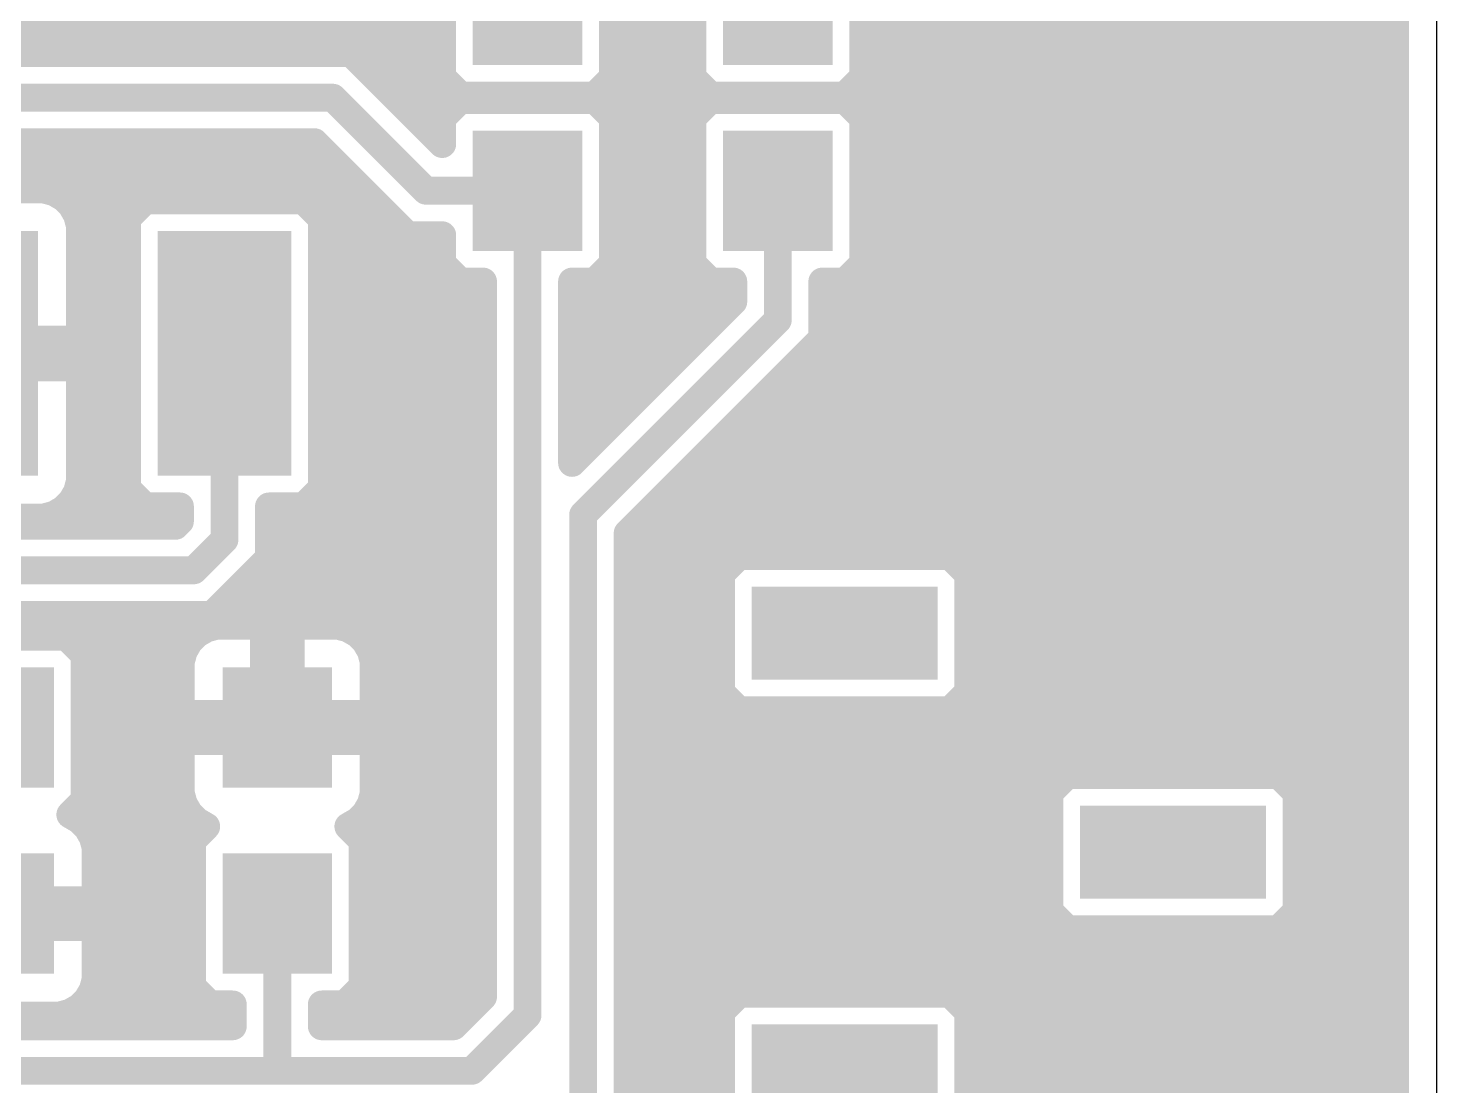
# Model space of a CAD drawing. Extents: x 0 to 38, y 0 to 44.4.
# Drawn here: x 25.16 to 38.02, y 29.33 to 38.99 of the extents above; entities that cross this region are included whole.
import ezdxf

# ---------------------------------------------------------------- set-up
doc = ezdxf.new("R2010")
doc.units = 0
doc.layers.add('1', color=22, linetype='CONTINUOUS')
doc.layers.add('20', color=7, linetype='CONTINUOUS')

# ---------------------------------------------------------------- blocks, each defined once
blk = doc.blocks.new('RECT')
blk.add_solid([(-0.5, -0.5), (0.5, -0.5), (-0.5, 0.5), (0.5, 0.5)])

msp = doc.modelspace()

# ---------------------------------------------------------------- linework, layer by layer
at = {"layer": '1', "const_width": 0.254}
for points in [[(37.643, 44.059), (37.643, 0.381)], [(28.9386, 39.8697), (28.9386, 38.5383)], [(30.4974, 38.5383), (30.4974, 39.8697)], [(31.2246, 39.8697), (31.2246, 38.5383)], [(32.7834, 38.5383), (32.7834, 39.8697)], [(14.7962, 39.116), (28.9386, 39.116)], [(30.4974, 39.116), (31.2246, 39.116)], [(32.7834, 39.116), (37.643, 39.116)], [(15.0502, 38.862), (28.9386, 38.862)], [(30.4974, 38.862), (31.2246, 38.862)], [(32.7834, 38.862), (37.643, 38.862)], [(28.1083, 38.7604), (22.4377, 38.7604)], [(28.9386, 37.9301), (28.1083, 38.7604)], [(28.2607, 38.608), (28.9386, 38.608)], [(30.4974, 38.608), (31.2246, 38.608)], [(32.7834, 38.608), (37.643, 38.608)], [(28.9386, 38.5383), (29.1023, 38.3746)], [(30.3337, 38.3746), (30.4974, 38.5383)], [(31.2246, 38.5383), (31.3883, 38.3746)], [(32.6197, 38.3746), (32.7834, 38.5383)], [(22.606, 38.354), (27.94, 38.354)], [(27.94, 38.354), (28.79, 37.504)], [(28.5147, 38.354), (37.643, 38.354)], [(29.1023, 38.3746), (30.3337, 38.3746)], [(31.3883, 38.3746), (32.6197, 38.3746)], [(29.1023, 38.3334), (28.9386, 38.1697)], [(30.3337, 38.3334), (29.1023, 38.3334)], [(30.4974, 38.1697), (30.3337, 38.3334)], [(31.3883, 38.3334), (31.2246, 38.1697)], [(32.6197, 38.3334), (31.3883, 38.3334)], [(32.7834, 38.1697), (32.6197, 38.3334)], [(28.7687, 38.1), (28.9386, 38.1)], [(28.9386, 38.1697), (28.9386, 37.9301)], [(30.4974, 36.8383), (30.4974, 38.1697)], [(30.4974, 38.1), (31.2246, 38.1)], [(31.2246, 38.1697), (31.2246, 36.8383)], [(32.7834, 36.8383), (32.7834, 38.1697)], [(32.7834, 38.1), (37.643, 38.1)], [(22.733, 37.846), (27.8733, 37.846)], [(22.7743, 37.9476), (27.7717, 37.9476)], [(27.7717, 37.9476), (28.3836, 37.3357)], [(30.4974, 37.846), (31.2246, 37.846)], [(32.7834, 37.846), (37.643, 37.846)], [(22.733, 37.592), (28.1273, 37.592)], [(30.4974, 37.592), (31.2246, 37.592)], [(32.7834, 37.592), (37.643, 37.592)], [(25.2978, 37.5158), (24.765, 37.5158)], [(25.3947, 37.4898), (25.2978, 37.5158)], [(25.4815, 37.4397), (25.3947, 37.4898)], [(29.718, 37.504), (28.79, 37.504)], [(29.718, 37.504), (29.718, 29.972)], [(32.004, 37.504), (32.004, 36.322)], [(25.5525, 37.3687), (25.4815, 37.4397)], [(25.6026, 37.2819), (25.5525, 37.3687)], [(25.5702, 37.338), (26.1479, 37.338)], [(26.2241, 37.4142), (26.0604, 37.2505)], [(27.6747, 37.4142), (26.2241, 37.4142)], [(27.8384, 37.2505), (27.6747, 37.4142)], [(27.7509, 37.338), (28.3813, 37.338)], [(28.3836, 37.3357), (28.6217, 37.0976)], [(30.4974, 37.338), (31.2246, 37.338)], [(32.7834, 37.338), (37.643, 37.338)], [(25.6286, 37.185), (25.6026, 37.2819)], [(26.0604, 37.2505), (26.0604, 34.7839)], [(27.8384, 34.7839), (27.8384, 37.2505)], [(25.6286, 36.1442), (25.6286, 37.185)], [(25.6286, 37.084), (26.0604, 37.084)], [(27.8384, 37.084), (28.9386, 37.084)], [(28.6217, 37.0976), (28.9386, 37.0976)], [(28.9386, 37.0976), (28.9386, 36.8383)], [(30.4974, 37.084), (31.2246, 37.084)], [(32.7834, 37.084), (37.643, 37.084)], [(25.6286, 36.83), (26.0604, 36.83)], [(27.8384, 36.83), (28.9469, 36.83)], [(28.9386, 36.8383), (29.1023, 36.6746)], [(30.3337, 36.6746), (30.4974, 36.8383)], [(30.4891, 36.83), (31.2329, 36.83)], [(31.2246, 36.8383), (31.3883, 36.6746)], [(32.6197, 36.6746), (32.7834, 36.8383)], [(32.7751, 36.83), (37.643, 36.83)], [(29.1023, 36.6746), (29.3116, 36.6746)], [(29.3116, 36.6746), (29.3116, 30.1403)], [(30.1244, 35.0171), (30.1244, 36.6746)], [(30.1244, 36.6746), (30.3337, 36.6746)], [(31.3883, 36.6746), (31.5976, 36.6746)], [(31.5976, 36.6746), (31.5976, 36.4903)], [(32.4104, 36.1537), (32.4104, 36.6746)], [(32.4104, 36.6746), (32.6197, 36.6746)], [(25.6286, 36.576), (26.0604, 36.576)], [(27.8384, 36.576), (29.3116, 36.576)], [(30.1244, 36.576), (31.5976, 36.576)], [(32.4104, 36.576), (37.643, 36.576)], [(31.5976, 36.4903), (30.1244, 35.0171)], [(25.6286, 36.322), (26.0604, 36.322)], [(27.8384, 36.322), (29.3116, 36.322)], [(30.1244, 36.322), (31.4293, 36.322)], [(32.004, 36.322), (30.226, 34.544)], [(32.4104, 36.322), (37.643, 36.322)], [(24.765, 36.1442), (25.6286, 36.1442)], [(24.765, 36.068), (26.0604, 36.068)], [(27.8384, 36.068), (29.3116, 36.068)], [(30.1244, 36.068), (31.1753, 36.068)], [(30.6324, 34.3757), (32.4104, 36.1537)], [(32.3247, 36.068), (37.643, 36.068)], [(26.9494, 36.0172), (26.9494, 34.3154)], [(25.6286, 35.8902), (24.765, 35.8902)], [(25.6286, 34.8494), (25.6286, 35.8902)], [(25.6286, 35.814), (26.0604, 35.814)], [(27.8384, 35.814), (29.3116, 35.814)], [(30.1244, 35.814), (30.9213, 35.814)], [(32.0707, 35.814), (37.643, 35.814)], [(25.6286, 35.56), (26.0604, 35.56)], [(27.8384, 35.56), (29.3116, 35.56)], [(30.1244, 35.56), (30.6673, 35.56)], [(31.8167, 35.56), (37.643, 35.56)], [(25.6286, 35.306), (26.0604, 35.306)], [(27.8384, 35.306), (29.3116, 35.306)], [(30.1244, 35.306), (30.4133, 35.306)], [(31.5627, 35.306), (37.643, 35.306)], [(25.6286, 35.052), (26.0604, 35.052)], [(27.8384, 35.052), (29.3116, 35.052)], [(30.1244, 35.052), (30.1593, 35.052)], [(31.3087, 35.052), (37.643, 35.052)], [(25.5525, 34.6657), (25.6026, 34.7525)], [(25.6026, 34.7525), (25.6286, 34.8494)], [(25.6148, 34.798), (26.0604, 34.798)], [(26.0604, 34.7839), (26.2241, 34.6202)], [(27.6747, 34.6202), (27.8384, 34.7839)], [(27.8384, 34.798), (29.3116, 34.798)], [(31.0547, 34.798), (37.643, 34.798)], [(25.4815, 34.5947), (25.5525, 34.6657)], [(26.2241, 34.6202), (26.543, 34.6202)], [(26.543, 34.6202), (26.543, 34.4837)], [(27.3558, 34.1471), (27.3558, 34.6202)], [(27.3558, 34.6202), (27.6747, 34.6202)], [(24.765, 34.5186), (25.2978, 34.5186)], [(25.2978, 34.5186), (25.3947, 34.5446)], [(25.3925, 34.544), (26.543, 34.544)], [(25.3947, 34.5446), (25.4815, 34.5947)], [(27.3558, 34.544), (29.3116, 34.544)], [(30.226, 34.544), (30.226, 29.21)], [(30.8007, 34.544), (37.643, 34.544)], [(26.5017, 34.4424), (13.6144, 34.4424)], [(26.543, 34.4837), (26.5017, 34.4424)], [(30.6324, 29.0417), (30.6324, 34.3757)], [(26.9494, 34.3154), (26.67, 34.036)], [(27.3558, 34.29), (29.3116, 34.29)], [(30.6324, 34.29), (37.643, 34.29)], [(27.0764, 33.8677), (27.3558, 34.1471)], [(31.6483, 34.1664), (31.4846, 34.0027)], [(33.5797, 34.1664), (31.6483, 34.1664)], [(33.7434, 34.0027), (33.5797, 34.1664)], [(26.67, 34.036), (13.208, 34.036)], [(27.2447, 34.036), (29.3116, 34.036)], [(30.6324, 34.036), (31.5179, 34.036)], [(31.4846, 34.0027), (31.4846, 32.9213)], [(33.7101, 34.036), (37.643, 34.036)], [(33.7434, 32.9213), (33.7434, 34.0027)], [(26.8383, 33.6296), (27.0764, 33.8677)], [(26.9907, 33.782), (29.3116, 33.782)], [(30.6324, 33.782), (31.4846, 33.782)], [(33.7434, 33.782), (37.643, 33.782)], [(13.3763, 33.6296), (26.8383, 33.6296)], [(16.8173, 33.528), (26.8707, 33.528)], [(26.7849, 33.505), (26.6981, 33.4549)], [(26.8818, 33.531), (26.7849, 33.505)], [(27.309, 33.531), (26.8818, 33.531)], [(27.309, 32.723), (27.309, 33.531)], [(27.309, 33.528), (27.555, 33.528)], [(27.9822, 33.531), (27.555, 33.531)], [(27.555, 33.531), (27.555, 32.723)], [(28.0791, 33.505), (27.9822, 33.531)], [(27.9933, 33.528), (29.3116, 33.528)], [(28.1659, 33.4549), (28.0791, 33.505)], [(30.6324, 33.528), (31.4846, 33.528)], [(33.7434, 33.528), (37.643, 33.528)], [(25.5077, 33.4294), (24.2763, 33.4294)], [(25.6714, 33.2657), (25.5077, 33.4294)], [(26.6271, 33.3839), (26.577, 33.2971)], [(26.6981, 33.4549), (26.6271, 33.3839)], [(28.2369, 33.3839), (28.1659, 33.4549)], [(28.287, 33.2971), (28.2369, 33.3839)], [(25.6631, 33.274), (26.5708, 33.274)], [(25.6714, 31.9343), (25.6714, 33.2657)], [(26.577, 33.2971), (26.551, 33.2002)], [(26.551, 33.2002), (26.551, 32.723)], [(27.309, 33.274), (27.555, 33.274)], [(28.313, 33.2002), (28.287, 33.2971)], [(28.2932, 33.274), (29.3116, 33.274)], [(28.313, 32.723), (28.313, 33.2002)], [(30.6324, 33.274), (31.4846, 33.274)], [(33.7434, 33.274), (37.643, 33.274)], [(25.6714, 33.02), (26.551, 33.02)], [(27.309, 33.02), (27.555, 33.02)], [(28.313, 33.02), (29.3116, 33.02)], [(30.6324, 33.02), (31.4846, 33.02)], [(33.7434, 33.02), (37.643, 33.02)], [(31.4846, 32.9213), (31.6483, 32.7576)], [(33.5797, 32.7576), (33.7434, 32.9213)], [(25.6714, 32.766), (26.551, 32.766)], [(26.551, 32.723), (27.309, 32.723)], [(27.309, 32.766), (27.555, 32.766)], [(27.555, 32.723), (27.309, 32.723)], [(27.309, 32.723), (27.309, 32.477)], [(27.555, 32.477), (27.555, 32.723)], [(27.555, 32.723), (28.313, 32.723)], [(28.313, 32.766), (29.3116, 32.766)], [(30.6324, 32.766), (31.6399, 32.766)], [(31.6483, 32.7576), (33.5797, 32.7576)], [(33.5881, 32.766), (37.643, 32.766)], [(25.6714, 32.512), (27.309, 32.512)], [(27.309, 32.477), (26.551, 32.477)], [(26.551, 32.477), (26.551, 31.9998)], [(27.555, 32.512), (29.3116, 32.512)], [(28.313, 32.477), (27.555, 32.477)], [(28.313, 31.9998), (28.313, 32.477)], [(30.6324, 32.512), (37.643, 32.512)], [(25.6714, 32.258), (26.551, 32.258)], [(28.313, 32.258), (29.3116, 32.258)], [(30.6324, 32.258), (37.643, 32.258)], [(34.6483, 32.1664), (34.4846, 32.0027)], [(36.5797, 32.1664), (34.6483, 32.1664)], [(36.7434, 32.0027), (36.5797, 32.1664)], [(25.541, 31.8039), (25.6714, 31.9343)], [(25.6714, 32.004), (26.551, 32.004)], [(26.551, 31.9998), (26.577, 31.9029)], [(28.287, 31.9029), (28.313, 31.9998)], [(28.313, 32.004), (29.3116, 32.004)], [(30.6324, 32.004), (34.4859, 32.004)], [(34.4846, 32.0027), (34.4846, 30.9213)], [(36.7421, 32.004), (37.643, 32.004)], [(36.7434, 30.9213), (36.7434, 32.0027)], [(25.6259, 31.7549), (25.541, 31.8039)], [(26.577, 31.9029), (26.6271, 31.8161)], [(26.6271, 31.8161), (26.6981, 31.7451)], [(28.1659, 31.7451), (28.2369, 31.8161)], [(28.2369, 31.8161), (28.287, 31.9029)], [(25.6969, 31.6839), (25.6259, 31.7549)], [(25.6308, 31.75), (26.6932, 31.75)], [(25.747, 31.5971), (25.6969, 31.6839)], [(26.783, 31.6961), (26.6526, 31.5657)], [(26.6981, 31.7451), (26.783, 31.6961)], [(28.081, 31.6961), (28.1659, 31.7451)], [(28.2114, 31.5657), (28.081, 31.6961)], [(28.1708, 31.75), (29.3116, 31.75)], [(30.6324, 31.75), (34.4846, 31.75)], [(36.7434, 31.75), (37.643, 31.75)], [(25.773, 31.5002), (25.747, 31.5971)], [(26.6526, 31.5657), (26.6526, 30.2343)], [(28.2114, 30.2343), (28.2114, 31.5657)], [(25.773, 31.023), (25.773, 31.5002)], [(25.773, 31.496), (26.6526, 31.496)], [(28.2114, 31.496), (29.3116, 31.496)], [(30.6324, 31.496), (34.4846, 31.496)], [(36.7434, 31.496), (37.643, 31.496)], [(25.773, 31.242), (26.6526, 31.242)], [(28.2114, 31.242), (29.3116, 31.242)], [(30.6324, 31.242), (34.4846, 31.242)], [(36.7434, 31.242), (37.643, 31.242)], [(25.015, 31.023), (25.773, 31.023)], [(25.015, 30.988), (26.6526, 30.988)], [(27.432, 30.9), (27.432, 29.464)], [(28.2114, 30.988), (29.3116, 30.988)], [(30.6324, 30.988), (34.4846, 30.988)], [(34.4846, 30.9213), (34.6483, 30.7576)], [(36.5797, 30.7576), (36.7434, 30.9213)], [(36.7434, 30.988), (37.643, 30.988)], [(25.773, 30.777), (25.015, 30.777)], [(25.773, 30.2998), (25.773, 30.777)], [(34.6483, 30.7576), (36.5797, 30.7576)], [(25.773, 30.734), (26.6526, 30.734)], [(28.2114, 30.734), (29.3116, 30.734)], [(30.6324, 30.734), (37.643, 30.734)], [(25.773, 30.48), (26.6526, 30.48)], [(28.2114, 30.48), (29.3116, 30.48)], [(30.6324, 30.48), (37.643, 30.48)], [(25.747, 30.2029), (25.773, 30.2998)], [(25.6259, 30.0451), (25.6969, 30.1161)], [(25.6969, 30.1161), (25.747, 30.2029)], [(25.7532, 30.226), (26.6609, 30.226)], [(26.6526, 30.2343), (26.8163, 30.0706)], [(28.0477, 30.0706), (28.2114, 30.2343)], [(28.2031, 30.226), (29.3116, 30.226)], [(29.3116, 30.1403), (29.0417, 29.8704)], [(30.6324, 30.226), (37.643, 30.226)], [(31.6483, 30.1664), (31.4846, 30.0027)], [(33.5797, 30.1664), (31.6483, 30.1664)], [(33.7434, 30.0027), (33.5797, 30.1664)], [(25.4422, 29.969), (25.5391, 29.995)], [(25.5391, 29.995), (25.6259, 30.0451)], [(26.8163, 30.0706), (27.0256, 30.0706)], [(27.0256, 30.0706), (27.0256, 29.8704)], [(27.8384, 29.8704), (27.8384, 30.0706)], [(27.8384, 30.0706), (28.0477, 30.0706)], [(31.4846, 30.0027), (31.4846, 28.9213)], [(33.7434, 28.9213), (33.7434, 30.0027)], [(27.0256, 29.8704), (23.9617, 29.8704)], [(25.015, 29.969), (25.4422, 29.969)], [(25.4534, 29.972), (27.0256, 29.972)], [(27.8384, 29.972), (29.1433, 29.972)], [(29.0417, 29.8704), (27.8384, 29.8704)], [(29.718, 29.972), (29.21, 29.464)], [(30.6324, 29.972), (31.4846, 29.972)], [(33.7434, 29.972), (37.643, 29.972)], [(30.6324, 29.718), (31.4846, 29.718)], [(33.7434, 29.718), (37.643, 29.718)], [(24.13, 29.464), (27.432, 29.464)], [(29.21, 29.464), (27.432, 29.464)], [(30.6324, 29.464), (31.4846, 29.464)], [(33.7434, 29.464), (37.643, 29.464)], [(30.226, 29.21), (28.448, 27.432)], [(30.6324, 29.21), (31.4846, 29.21)], [(33.7434, 29.21), (37.643, 29.21)]]:
    msp.add_lwpolyline(points, dxfattribs=at)
at = {"layer": '1', "const_width": 0.127}
for points in [[(28.9386, 39.0525, 1), (28.9386, 39.1795)], [(30.4974, 39.1795, 1), (30.4974, 39.0525)], [(31.2246, 39.0525, 1), (31.2246, 39.1795)], [(32.7834, 39.1795, 1), (32.7834, 39.0525)], [(37.643, 39.0525, 1), (37.643, 39.1795)], [(28.9386, 38.7985, 1), (28.9386, 38.9255)], [(30.4974, 38.9255, 1), (30.4974, 38.7985)], [(31.2246, 38.7985, 1), (31.2246, 38.9255)], [(32.7834, 38.9255, 1), (32.7834, 38.7985)], [(37.643, 38.7985, 1), (37.643, 38.9255)], [(28.1532, 38.8053, 1), (28.0634, 38.7155)], [(28.1083, 38.6969, 1), (28.1083, 38.8239)], [(28.2607, 38.6715, 1), (28.2607, 38.5445)], [(28.9386, 38.5445, 1), (28.9386, 38.6715)], [(30.4974, 38.6715, 1), (30.4974, 38.5445)], [(31.2246, 38.5445, 1), (31.2246, 38.6715)], [(32.7834, 38.6715, 1), (32.7834, 38.5445)], [(37.643, 38.5445, 1), (37.643, 38.6715)], [(28.9835, 38.5832, 1), (28.8937, 38.4934)], [(30.5423, 38.4934, 1), (30.4525, 38.5832)], [(31.2695, 38.5832, 1), (31.1797, 38.4934)], [(32.8283, 38.4934, 1), (32.7385, 38.5832)], [(27.9849, 38.3989, 1), (27.8951, 38.3091)], [(27.94, 38.2905, 1), (27.94, 38.4175)], [(28.5147, 38.4175, 1), (28.5147, 38.2905)], [(28.8751, 38.5383, 1), (29.0021, 38.5383)], [(29.1023, 38.4381, 1), (29.1023, 38.3111)], [(29.0574, 38.3297, 1), (29.1472, 38.4195)], [(30.2888, 38.4195, 1), (30.3786, 38.3297)], [(30.3337, 38.3111, 1), (30.3337, 38.4381)], [(30.4339, 38.5383, 1), (30.5609, 38.5383)], [(31.1611, 38.5383, 1), (31.2881, 38.5383)], [(31.3883, 38.4381, 1), (31.3883, 38.3111)], [(31.3434, 38.3297, 1), (31.4332, 38.4195)], [(32.5748, 38.4195, 1), (32.6646, 38.3297)], [(32.6197, 38.3111, 1), (32.6197, 38.4381)], [(32.7199, 38.5383, 1), (32.8469, 38.5383)], [(37.643, 38.2905, 1), (37.643, 38.4175)], [(29.1023, 38.3969, 1), (29.1023, 38.2699)], [(29.1472, 38.2885, 1), (29.0574, 38.3783)], [(30.3786, 38.3783, 1), (30.2888, 38.2885)], [(30.3337, 38.2699, 1), (30.3337, 38.3969)], [(31.3883, 38.3969, 1), (31.3883, 38.2699)], [(31.4332, 38.2885, 1), (31.3434, 38.3783)], [(32.6646, 38.3783, 1), (32.5748, 38.2885)], [(32.6197, 38.2699, 1), (32.6197, 38.3969)], [(28.7687, 38.1635, 1), (28.7687, 38.0365)], [(29.0021, 38.1697, 1), (28.8751, 38.1697)], [(28.8937, 38.2146, 1), (28.9835, 38.1248)], [(28.9386, 38.0365, 1), (28.9386, 38.1635)], [(30.5609, 38.1697, 1), (30.4339, 38.1697)], [(30.4974, 38.1635, 1), (30.4974, 38.0365)], [(30.4525, 38.1248, 1), (30.5423, 38.2146)], [(31.2881, 38.1697, 1), (31.1611, 38.1697)], [(31.1797, 38.2146, 1), (31.2695, 38.1248)], [(31.2246, 38.0365, 1), (31.2246, 38.1635)], [(32.8469, 38.1697, 1), (32.7199, 38.1697)], [(32.7834, 38.1635, 1), (32.7834, 38.0365)], [(32.7385, 38.1248, 1), (32.8283, 38.2146)], [(37.643, 38.0365, 1), (37.643, 38.1635)], [(27.8166, 37.9925, 1), (27.7268, 37.9027)], [(27.7717, 37.8841, 1), (27.7717, 38.0111)], [(27.8733, 37.7825, 1), (27.8733, 37.9095)], [(28.8751, 37.9301, 1), (29.0021, 37.9301)], [(28.8937, 37.8852, 1), (28.9835, 37.975)], [(30.4974, 37.9095, 1), (30.4974, 37.7825)], [(31.2246, 37.7825, 1), (31.2246, 37.9095)], [(32.7834, 37.9095, 1), (32.7834, 37.7825)], [(37.643, 37.7825, 1), (37.643, 37.9095)], [(28.1273, 37.5285, 1), (28.1273, 37.6555)], [(30.4974, 37.6555, 1), (30.4974, 37.5285)], [(31.2246, 37.5285, 1), (31.2246, 37.6555)], [(32.7834, 37.6555, 1), (32.7834, 37.5285)], [(37.643, 37.5285, 1), (37.643, 37.6555)], [(25.3142, 37.5771, 1), (25.2813, 37.4545)], [(25.2978, 37.4523, 1), (25.2978, 37.5793)], [(25.4264, 37.5448, 1), (25.3629, 37.4348)], [(25.3782, 37.4285, 1), (25.4111, 37.5512)], [(28.79, 37.5675, 1), (28.79, 37.4405)], [(28.7451, 37.4591, 1), (28.8349, 37.5489)], [(29.7815, 37.504, 1), (29.6545, 37.504)], [(29.718, 37.4405, 1), (29.718, 37.5675)], [(32.0675, 37.504, 1), (31.9405, 37.504)], [(25.5264, 37.4846, 1), (25.4366, 37.3948)], [(25.4498, 37.3847, 1), (25.5133, 37.4947)], [(25.6075, 37.4005, 1), (25.4975, 37.337)], [(25.5702, 37.4015, 1), (25.5702, 37.2745)], [(25.5076, 37.3238, 1), (25.5974, 37.4136)], [(26.1479, 37.2745, 1), (26.1479, 37.4015)], [(26.2241, 37.4777, 1), (26.2241, 37.3507)], [(26.269, 37.3693, 1), (26.1792, 37.4591)], [(27.7196, 37.4591, 1), (27.6298, 37.3693)], [(27.6747, 37.3507, 1), (27.6747, 37.4777)], [(27.7509, 37.4015, 1), (27.7509, 37.2745)], [(28.4285, 37.3806, 1), (28.3387, 37.2908)], [(28.3813, 37.2745, 1), (28.3813, 37.4015)], [(30.4974, 37.4015, 1), (30.4974, 37.2745)], [(31.2246, 37.2745, 1), (31.2246, 37.4015)], [(32.7834, 37.4015, 1), (32.7834, 37.2745)], [(37.643, 37.2745, 1), (37.643, 37.4015)], [(25.664, 37.2983, 1), (25.5413, 37.2654)], [(25.5476, 37.2501, 1), (25.6576, 37.3136)], [(26.1239, 37.2505, 1), (25.9969, 37.2505)], [(26.0155, 37.2954, 1), (26.1053, 37.2056)], [(27.9019, 37.2505, 1), (27.7749, 37.2505)], [(27.7935, 37.2056, 1), (27.8833, 37.2954)], [(28.3387, 37.2908, 1), (28.4285, 37.3806)], [(25.6921, 37.185, 1), (25.5651, 37.185)], [(25.6286, 37.1475, 1), (25.6286, 37.0205)], [(25.5673, 37.1685, 1), (25.6899, 37.2014)], [(26.0604, 37.0205, 1), (26.0604, 37.1475)], [(27.8384, 37.1475, 1), (27.8384, 37.0205)], [(28.6217, 37.1611, 1), (28.6217, 37.0341)], [(28.5768, 37.0527, 1), (28.6666, 37.1425)], [(29.0021, 37.0976, 1), (28.8751, 37.0976)], [(28.9386, 37.0341, 1), (28.9386, 37.1611)], [(28.9386, 37.0205, 1), (28.9386, 37.1475)], [(30.4974, 37.1475, 1), (30.4974, 37.0205)], [(31.2246, 37.0205, 1), (31.2246, 37.1475)], [(32.7834, 37.1475, 1), (32.7834, 37.0205)], [(37.643, 37.0205, 1), (37.643, 37.1475)], [(25.6286, 36.8935, 1), (25.6286, 36.7665)], [(26.0604, 36.7665, 1), (26.0604, 36.8935)], [(27.8384, 36.8935, 1), (27.8384, 36.7665)], [(28.9835, 36.8832, 1), (28.8937, 36.7934)], [(28.9469, 36.7665, 1), (28.9469, 36.8935)], [(30.4891, 36.8935, 1), (30.4891, 36.7665)], [(30.5423, 36.7934, 1), (30.4525, 36.8832)], [(31.2695, 36.8832, 1), (31.1797, 36.7934)], [(31.2329, 36.7665, 1), (31.2329, 36.8935)], [(32.7751, 36.8935, 1), (32.7751, 36.7665)], [(32.8283, 36.7934, 1), (32.7385, 36.8832)], [(37.643, 36.7665, 1), (37.643, 36.8935)], [(28.8751, 36.8383, 1), (29.0021, 36.8383)], [(29.1023, 36.7381, 1), (29.1023, 36.6111)], [(29.3751, 36.6746, 1), (29.2481, 36.6746)], [(29.3116, 36.6111, 1), (29.3116, 36.7381)], [(30.1879, 36.6746, 1), (30.0609, 36.6746)], [(30.1244, 36.7381, 1), (30.1244, 36.6111)], [(30.3337, 36.6111, 1), (30.3337, 36.7381)], [(30.4339, 36.8383, 1), (30.5609, 36.8383)], [(31.1611, 36.8383, 1), (31.2881, 36.8383)], [(31.3883, 36.7381, 1), (31.3883, 36.6111)], [(31.6611, 36.6746, 1), (31.5341, 36.6746)], [(31.5976, 36.6111, 1), (31.5976, 36.7381)], [(32.4739, 36.6746, 1), (32.3469, 36.6746)], [(32.4104, 36.7381, 1), (32.4104, 36.6111)], [(32.6197, 36.6111, 1), (32.6197, 36.7381)], [(32.7199, 36.8383, 1), (32.8469, 36.8383)], [(25.6286, 36.6395, 1), (25.6286, 36.5125)], [(26.0604, 36.5125, 1), (26.0604, 36.6395)], [(27.8384, 36.6395, 1), (27.8384, 36.5125)], [(29.0574, 36.6297, 1), (29.1472, 36.7195)], [(29.3116, 36.5125, 1), (29.3116, 36.6395)], [(30.1244, 36.6395, 1), (30.1244, 36.5125)], [(30.2888, 36.7195, 1), (30.3786, 36.6297)], [(31.3434, 36.6297, 1), (31.4332, 36.7195)], [(31.5976, 36.5125, 1), (31.5976, 36.6395)], [(32.4104, 36.6395, 1), (32.4104, 36.5125)], [(32.5748, 36.7195, 1), (32.6646, 36.6297)], [(37.643, 36.5125, 1), (37.643, 36.6395)], [(31.5341, 36.4903, 1), (31.6611, 36.4903)], [(31.6425, 36.4454, 1), (31.5527, 36.5352)], [(25.6286, 36.3855, 1), (25.6286, 36.2585)], [(26.0604, 36.2585, 1), (26.0604, 36.3855)], [(27.8384, 36.3855, 1), (27.8384, 36.2585)], [(29.3116, 36.2585, 1), (29.3116, 36.3855)], [(30.1244, 36.3855, 1), (30.1244, 36.2585)], [(31.4293, 36.2585, 1), (31.4293, 36.3855)], [(32.0489, 36.2771, 1), (31.9591, 36.3669)], [(32.4104, 36.3855, 1), (32.4104, 36.2585)], [(37.643, 36.2585, 1), (37.643, 36.3855)], [(31.9405, 36.322, 1), (32.0675, 36.322)], [(25.5651, 36.1442, 1), (25.6921, 36.1442)], [(25.6286, 36.0807, 1), (25.6286, 36.2077)], [(26.0604, 36.0045, 1), (26.0604, 36.1315)], [(27.8384, 36.1315, 1), (27.8384, 36.0045)], [(29.3116, 36.0045, 1), (29.3116, 36.1315)], [(30.1244, 36.1315, 1), (30.1244, 36.0045)], [(31.1753, 36.0045, 1), (31.1753, 36.1315)], [(32.3247, 36.1315, 1), (32.3247, 36.0045)], [(32.3469, 36.1537, 1), (32.4739, 36.1537)], [(32.4553, 36.1088, 1), (32.3655, 36.1986)], [(37.643, 36.0045, 1), (37.643, 36.1315)], [(27.0129, 36.0172, 1), (26.8859, 36.0172)], [(25.6921, 35.8902, 1), (25.5651, 35.8902)], [(25.6286, 35.8775, 1), (25.6286, 35.7505)], [(25.6286, 35.8267, 1), (25.6286, 35.9537)], [(26.0604, 35.7505, 1), (26.0604, 35.8775)], [(27.8384, 35.8775, 1), (27.8384, 35.7505)], [(29.3116, 35.7505, 1), (29.3116, 35.8775)], [(30.1244, 35.8775, 1), (30.1244, 35.7505)], [(30.9213, 35.7505, 1), (30.9213, 35.8775)], [(32.0707, 35.8775, 1), (32.0707, 35.7505)], [(37.643, 35.7505, 1), (37.643, 35.8775)], [(25.6286, 35.6235, 1), (25.6286, 35.4965)], [(26.0604, 35.4965, 1), (26.0604, 35.6235)], [(27.8384, 35.6235, 1), (27.8384, 35.4965)], [(29.3116, 35.4965, 1), (29.3116, 35.6235)], [(30.1244, 35.6235, 1), (30.1244, 35.4965)], [(30.6673, 35.4965, 1), (30.6673, 35.6235)], [(31.8167, 35.6235, 1), (31.8167, 35.4965)], [(37.643, 35.4965, 1), (37.643, 35.6235)], [(25.6286, 35.3695, 1), (25.6286, 35.2425)], [(26.0604, 35.2425, 1), (26.0604, 35.3695)], [(27.8384, 35.3695, 1), (27.8384, 35.2425)], [(29.3116, 35.2425, 1), (29.3116, 35.3695)], [(30.1244, 35.3695, 1), (30.1244, 35.2425)], [(30.4133, 35.2425, 1), (30.4133, 35.3695)], [(31.5627, 35.3695, 1), (31.5627, 35.2425)], [(37.643, 35.2425, 1), (37.643, 35.3695)], [(25.6286, 35.1155, 1), (25.6286, 34.9885)], [(26.0604, 34.9885, 1), (26.0604, 35.1155)], [(27.8384, 35.1155, 1), (27.8384, 34.9885)], [(29.3116, 34.9885, 1), (29.3116, 35.1155)], [(30.1244, 35.1155, 1), (30.1244, 34.9885)], [(30.1593, 34.9885, 1), (30.1593, 35.1155)], [(31.3087, 35.1155, 1), (31.3087, 34.9885)], [(37.643, 34.9885, 1), (37.643, 35.1155)], [(30.0795, 35.062, 1), (30.1693, 34.9722)], [(30.0609, 35.0171, 1), (30.1879, 35.0171)], [(25.6576, 34.7208, 1), (25.5476, 34.7843)], [(25.6148, 34.8615, 1), (25.6148, 34.7345)], [(25.5651, 34.8494, 1), (25.6921, 34.8494)], [(25.6899, 34.833, 1), (25.5673, 34.8659)], [(26.1053, 34.8288, 1), (26.0155, 34.739)], [(26.0604, 34.7345, 1), (26.0604, 34.8615)], [(27.8384, 34.8615, 1), (27.8384, 34.7345)], [(27.8833, 34.739, 1), (27.7935, 34.8288)], [(29.3116, 34.7345, 1), (29.3116, 34.8615)], [(31.0547, 34.8615, 1), (31.0547, 34.7345)], [(37.643, 34.7345, 1), (37.643, 34.8615)], [(25.4975, 34.6974, 1), (25.6075, 34.6339)], [(25.5974, 34.6208, 1), (25.5076, 34.7106)], [(25.5413, 34.769, 1), (25.664, 34.7361)], [(25.9969, 34.7839, 1), (26.1239, 34.7839)], [(26.2241, 34.6837, 1), (26.2241, 34.5567)], [(26.6065, 34.6202, 1), (26.4795, 34.6202)], [(26.543, 34.5567, 1), (26.543, 34.6837)], [(27.4193, 34.6202, 1), (27.2923, 34.6202)], [(27.3558, 34.6837, 1), (27.3558, 34.5567)], [(27.6747, 34.5567, 1), (27.6747, 34.6837)], [(27.7749, 34.7839, 1), (27.9019, 34.7839)], [(25.2813, 34.5799, 1), (25.3142, 34.4573)], [(25.2978, 34.4551, 1), (25.2978, 34.5821)], [(25.3925, 34.6075, 1), (25.3925, 34.4805)], [(25.3629, 34.5996, 1), (25.4264, 34.4896)], [(25.4111, 34.4832, 1), (25.3782, 34.6059)], [(25.4366, 34.6396, 1), (25.5264, 34.5498)], [(25.5133, 34.5397, 1), (25.4498, 34.6497)], [(26.1792, 34.5753, 1), (26.269, 34.6651)], [(26.543, 34.4805, 1), (26.543, 34.6075)], [(27.3558, 34.6075, 1), (27.3558, 34.4805)], [(27.6298, 34.6651, 1), (27.7196, 34.5753)], [(29.3116, 34.4805, 1), (29.3116, 34.6075)], [(30.2895, 34.544, 1), (30.1625, 34.544)], [(30.1811, 34.5889, 1), (30.2709, 34.4991)], [(30.8007, 34.6075, 1), (30.8007, 34.4805)], [(37.643, 34.4805, 1), (37.643, 34.6075)], [(26.4568, 34.4873, 1), (26.5466, 34.3975)], [(26.4795, 34.4837, 1), (26.6065, 34.4837)], [(26.5879, 34.4388, 1), (26.4981, 34.5286)], [(26.5017, 34.3789, 1), (26.5017, 34.5059)], [(30.6959, 34.3757, 1), (30.5689, 34.3757)], [(26.8859, 34.3154, 1), (27.0129, 34.3154)], [(26.9943, 34.2705, 1), (26.9045, 34.3603)], [(27.3558, 34.3535, 1), (27.3558, 34.2265)], [(29.3116, 34.2265, 1), (29.3116, 34.3535)], [(30.5875, 34.4206, 1), (30.6773, 34.3308)], [(30.6324, 34.3535, 1), (30.6324, 34.2265)], [(37.643, 34.2265, 1), (37.643, 34.3535)], [(27.4007, 34.1022, 1), (27.3109, 34.192)], [(31.6483, 34.2299, 1), (31.6483, 34.1029)], [(31.6932, 34.1215, 1), (31.6034, 34.2113)], [(33.6246, 34.2113, 1), (33.5348, 34.1215)], [(33.5797, 34.1029, 1), (33.5797, 34.2299)], [(26.6251, 34.0809, 1), (26.7149, 33.9911)], [(26.67, 33.9725, 1), (26.67, 34.0995)], [(27.2447, 34.0995, 1), (27.2447, 33.9725)], [(27.2923, 34.1471, 1), (27.4193, 34.1471)], [(29.3116, 33.9725, 1), (29.3116, 34.0995)], [(30.6324, 34.0995, 1), (30.6324, 33.9725)], [(31.5481, 34.0027, 1), (31.4211, 34.0027)], [(31.4397, 34.0476, 1), (31.5295, 33.9578)], [(31.5179, 33.9725, 1), (31.5179, 34.0995)], [(33.7101, 34.0995, 1), (33.7101, 33.9725)], [(33.8069, 34.0027, 1), (33.6799, 34.0027)], [(33.6985, 33.9578, 1), (33.7883, 34.0476)], [(37.643, 33.9725, 1), (37.643, 34.0995)], [(27.0315, 33.9126, 1), (27.1213, 33.8228)], [(27.1213, 33.8228, 1), (27.0315, 33.9126)], [(26.9907, 33.8455, 1), (26.9907, 33.7185)], [(29.3116, 33.7185, 1), (29.3116, 33.8455)], [(30.6324, 33.8455, 1), (30.6324, 33.7185)], [(31.4846, 33.7185, 1), (31.4846, 33.8455)], [(33.7434, 33.8455, 1), (33.7434, 33.7185)], [(37.643, 33.7185, 1), (37.643, 33.8455)], [(26.7934, 33.6745, 1), (26.8832, 33.5847)], [(26.8383, 33.5661, 1), (26.8383, 33.6931)], [(26.7685, 33.5664, 1), (26.8014, 33.4437)], [(26.8167, 33.45, 1), (26.7532, 33.56)], [(26.8818, 33.5945, 1), (26.8818, 33.4675)], [(26.8983, 33.4697, 1), (26.8654, 33.5923)], [(26.8707, 33.4645, 1), (26.8707, 33.5915)], [(27.3725, 33.531, 1), (27.2455, 33.531)], [(27.309, 33.5915, 1), (27.309, 33.4645)], [(27.309, 33.4675, 1), (27.309, 33.5945)], [(27.555, 33.5945, 1), (27.555, 33.4675)], [(27.6185, 33.531, 1), (27.4915, 33.531)], [(27.555, 33.4645, 1), (27.555, 33.5915)], [(27.9986, 33.5923, 1), (27.9657, 33.4697)], [(27.9933, 33.5915, 1), (27.9933, 33.4645)], [(27.9822, 33.4675, 1), (27.9822, 33.5945)], [(28.1108, 33.56, 1), (28.0473, 33.45)], [(28.0626, 33.4437, 1), (28.0955, 33.5664)], [(29.3116, 33.4645, 1), (29.3116, 33.5915)], [(30.6324, 33.5915, 1), (30.6324, 33.4645)], [(31.4846, 33.4645, 1), (31.4846, 33.5915)], [(33.7434, 33.5915, 1), (33.7434, 33.4645)], [(37.643, 33.4645, 1), (37.643, 33.5915)], [(25.5526, 33.4743, 1), (25.4628, 33.3845)], [(25.5077, 33.3659, 1), (25.5077, 33.4929)], [(26.5822, 33.4288, 1), (26.672, 33.339)], [(26.6821, 33.3522, 1), (26.5721, 33.4157)], [(26.6663, 33.5099, 1), (26.7298, 33.3999)], [(26.743, 33.41, 1), (26.6532, 33.4998)], [(28.2108, 33.4998, 1), (28.121, 33.41)], [(28.1342, 33.3999, 1), (28.1977, 33.5099)], [(28.2919, 33.4157, 1), (28.1819, 33.3522)], [(28.192, 33.339, 1), (28.2818, 33.4288)], [(25.6631, 33.3375, 1), (25.6631, 33.2105)], [(25.7349, 33.2657, 1), (25.6079, 33.2657)], [(25.6265, 33.2208, 1), (25.7163, 33.3106)], [(26.6145, 33.2002, 1), (26.4875, 33.2002)], [(26.522, 33.3288, 1), (26.632, 33.2653)], [(26.6383, 33.2806, 1), (26.5156, 33.3135)], [(26.5708, 33.2105, 1), (26.5708, 33.3375)], [(27.309, 33.3375, 1), (27.309, 33.2105)], [(27.555, 33.2105, 1), (27.555, 33.3375)], [(28.3484, 33.3135, 1), (28.2257, 33.2806)], [(28.2932, 33.3375, 1), (28.2932, 33.2105)], [(28.232, 33.2653, 1), (28.342, 33.3288)], [(28.3765, 33.2002, 1), (28.2495, 33.2002)], [(29.3116, 33.2105, 1), (29.3116, 33.3375)], [(30.6324, 33.3375, 1), (30.6324, 33.2105)], [(31.4846, 33.2105, 1), (31.4846, 33.3375)], [(33.7434, 33.3375, 1), (33.7434, 33.2105)], [(37.643, 33.2105, 1), (37.643, 33.3375)], [(26.4897, 33.2166, 1), (26.6123, 33.1837)], [(28.2517, 33.1837, 1), (28.3743, 33.2166)], [(25.6714, 33.0835, 1), (25.6714, 32.9565)], [(26.551, 32.9565, 1), (26.551, 33.0835)], [(27.309, 33.0835, 1), (27.309, 32.9565)], [(27.555, 32.9565, 1), (27.555, 33.0835)], [(28.313, 33.0835, 1), (28.313, 32.9565)], [(29.3116, 32.9565, 1), (29.3116, 33.0835)], [(30.6324, 33.0835, 1), (30.6324, 32.9565)], [(31.4846, 32.9565, 1), (31.4846, 33.0835)], [(33.7434, 33.0835, 1), (33.7434, 32.9565)], [(37.643, 32.9565, 1), (37.643, 33.0835)], [(31.5295, 32.9662, 1), (31.4397, 32.8764)], [(31.4211, 32.9213, 1), (31.5481, 32.9213)], [(33.6799, 32.9213, 1), (33.8069, 32.9213)], [(33.7883, 32.8764, 1), (33.6985, 32.9662)], [(25.6714, 32.8295, 1), (25.6714, 32.7025)], [(26.551, 32.7865, 1), (26.551, 32.6595)], [(26.551, 32.7025, 1), (26.551, 32.8295)], [(27.309, 32.8295, 1), (27.309, 32.7025)], [(27.309, 32.7865, 1), (27.309, 32.6595)], [(27.3725, 32.723, 1), (27.2455, 32.723)], [(27.309, 32.6595, 1), (27.309, 32.7865)], [(27.6185, 32.723, 1), (27.4915, 32.723)], [(27.555, 32.7865, 1), (27.555, 32.6595)], [(27.555, 32.7025, 1), (27.555, 32.8295)], [(27.555, 32.6595, 1), (27.555, 32.7865)], [(28.313, 32.8295, 1), (28.313, 32.7025)], [(28.313, 32.6595, 1), (28.313, 32.7865)], [(29.3116, 32.7025, 1), (29.3116, 32.8295)], [(30.6324, 32.8295, 1), (30.6324, 32.7025)], [(31.6483, 32.8211, 1), (31.6483, 32.6941)], [(31.6034, 32.7127, 1), (31.6932, 32.8025)], [(31.6399, 32.7025, 1), (31.6399, 32.8295)], [(33.5348, 32.8025, 1), (33.6246, 32.7127)], [(33.5881, 32.8295, 1), (33.5881, 32.7025)], [(33.5797, 32.6941, 1), (33.5797, 32.8211)], [(37.643, 32.7025, 1), (37.643, 32.8295)], [(26.4875, 32.723, 1), (26.6145, 32.723)], [(27.2455, 32.723, 1), (27.3725, 32.723)], [(27.4915, 32.723, 1), (27.6185, 32.723)], [(28.2495, 32.723, 1), (28.3765, 32.723)], [(25.6714, 32.5755, 1), (25.6714, 32.4485)], [(26.551, 32.5405, 1), (26.551, 32.4135)], [(26.6145, 32.477, 1), (26.4875, 32.477)], [(27.309, 32.4485, 1), (27.309, 32.5755)], [(27.309, 32.4135, 1), (27.309, 32.5405)], [(27.555, 32.5755, 1), (27.555, 32.4485)], [(27.555, 32.5405, 1), (27.555, 32.4135)], [(28.3765, 32.477, 1), (28.2495, 32.477)], [(28.313, 32.4135, 1), (28.313, 32.5405)], [(29.3116, 32.4485, 1), (29.3116, 32.5755)], [(30.6324, 32.5755, 1), (30.6324, 32.4485)], [(37.643, 32.4485, 1), (37.643, 32.5755)], [(27.2455, 32.477, 1), (27.3725, 32.477)], [(27.4915, 32.477, 1), (27.6185, 32.477)], [(25.6714, 32.3215, 1), (25.6714, 32.1945)], [(26.551, 32.1945, 1), (26.551, 32.3215)], [(28.313, 32.3215, 1), (28.313, 32.1945)], [(29.3116, 32.1945, 1), (29.3116, 32.3215)], [(30.6324, 32.3215, 1), (30.6324, 32.1945)], [(37.643, 32.1945, 1), (37.643, 32.3215)], [(34.6483, 32.2299, 1), (34.6483, 32.1029)], [(34.6932, 32.1215, 1), (34.6034, 32.2113)], [(36.6246, 32.2113, 1), (36.5348, 32.1215)], [(36.5797, 32.1029, 1), (36.5797, 32.2299)], [(25.6714, 32.0675, 1), (25.6714, 31.9405)], [(25.7163, 31.8894, 1), (25.6265, 31.9792)], [(26.6123, 32.0163, 1), (26.4897, 31.9834)], [(26.4875, 31.9998, 1), (26.6145, 31.9998)], [(26.551, 31.9405, 1), (26.551, 32.0675)], [(28.313, 32.0675, 1), (28.313, 31.9405)], [(28.2495, 31.9998, 1), (28.3765, 31.9998)], [(28.3743, 31.9834, 1), (28.2517, 32.0163)], [(29.3116, 31.9405, 1), (29.3116, 32.0675)], [(30.6324, 32.0675, 1), (30.6324, 31.9405)], [(34.5481, 32.0027, 1), (34.4211, 32.0027)], [(34.4397, 32.0476, 1), (34.5295, 31.9578)], [(34.4859, 31.9405, 1), (34.4859, 32.0675)], [(36.7421, 32.0675, 1), (36.7421, 31.9405)], [(36.8069, 32.0027, 1), (36.6799, 32.0027)], [(36.6985, 31.9578, 1), (36.7883, 32.0476)], [(37.643, 31.9405, 1), (37.643, 32.0675)], [(25.5728, 31.8589, 1), (25.5093, 31.7489)], [(25.4961, 31.8488, 1), (25.5859, 31.759)], [(25.6079, 31.9343, 1), (25.7349, 31.9343)], [(26.632, 31.9347, 1), (26.522, 31.8712)], [(26.5156, 31.8865, 1), (26.6383, 31.9194)], [(26.672, 31.861, 1), (26.5822, 31.7712)], [(28.2818, 31.7712, 1), (28.192, 31.861)], [(28.2257, 31.9194, 1), (28.3484, 31.8865)], [(28.342, 31.8712, 1), (28.232, 31.9347)], [(25.6708, 31.7998, 1), (25.581, 31.71)], [(25.6308, 31.8135, 1), (25.6308, 31.6865)], [(25.5942, 31.6999, 1), (25.6577, 31.8099)], [(25.7519, 31.7157, 1), (25.6419, 31.6522)], [(25.652, 31.639, 1), (25.7418, 31.7288)], [(26.5721, 31.7843, 1), (26.6821, 31.8478)], [(26.7298, 31.8001, 1), (26.6663, 31.6901)], [(26.6532, 31.7002, 1), (26.743, 31.79)], [(26.6932, 31.6865, 1), (26.6932, 31.8135)], [(26.8279, 31.6512, 1), (26.7381, 31.741)], [(26.7512, 31.6411, 1), (26.8147, 31.7511)], [(28.1259, 31.741, 1), (28.0361, 31.6512)], [(28.0493, 31.7511, 1), (28.1128, 31.6411)], [(28.121, 31.79, 1), (28.2108, 31.7002)], [(28.1708, 31.8135, 1), (28.1708, 31.6865)], [(28.1977, 31.6901, 1), (28.1342, 31.8001)], [(28.1819, 31.8478, 1), (28.2919, 31.7843)], [(29.3116, 31.6865, 1), (29.3116, 31.8135)], [(30.6324, 31.8135, 1), (30.6324, 31.6865)], [(34.4846, 31.6865, 1), (34.4846, 31.8135)], [(36.7434, 31.8135, 1), (36.7434, 31.6865)], [(37.643, 31.6865, 1), (37.643, 31.8135)], [(25.8084, 31.6135, 1), (25.6857, 31.5806)], [(25.692, 31.5653, 1), (25.802, 31.6288)], [(26.7161, 31.5657, 1), (26.5891, 31.5657)], [(26.6077, 31.6106, 1), (26.6975, 31.5208)], [(28.2749, 31.5657, 1), (28.1479, 31.5657)], [(28.1665, 31.5208, 1), (28.2563, 31.6106)], [(25.8365, 31.5002, 1), (25.7095, 31.5002)], [(25.773, 31.5595, 1), (25.773, 31.4325)], [(25.7117, 31.4837, 1), (25.8343, 31.5166)], [(26.6526, 31.4325, 1), (26.6526, 31.5595)], [(28.2114, 31.5595, 1), (28.2114, 31.4325)], [(29.3116, 31.4325, 1), (29.3116, 31.5595)], [(30.6324, 31.5595, 1), (30.6324, 31.4325)], [(34.4846, 31.4325, 1), (34.4846, 31.5595)], [(36.7434, 31.5595, 1), (36.7434, 31.4325)], [(37.643, 31.4325, 1), (37.643, 31.5595)], [(25.773, 31.3055, 1), (25.773, 31.1785)], [(26.6526, 31.1785, 1), (26.6526, 31.3055)], [(28.2114, 31.3055, 1), (28.2114, 31.1785)], [(29.3116, 31.1785, 1), (29.3116, 31.3055)], [(30.6324, 31.3055, 1), (30.6324, 31.1785)], [(34.4846, 31.1785, 1), (34.4846, 31.3055)], [(36.7434, 31.3055, 1), (36.7434, 31.1785)], [(37.643, 31.1785, 1), (37.643, 31.3055)], [(25.773, 30.9595, 1), (25.773, 31.0865)], [(25.7095, 31.023, 1), (25.8365, 31.023)], [(26.6526, 30.9245, 1), (26.6526, 31.0515)], [(27.4955, 30.9, 1), (27.3685, 30.9)], [(28.2114, 31.0515, 1), (28.2114, 30.9245)], [(29.3116, 30.9245, 1), (29.3116, 31.0515)], [(30.6324, 31.0515, 1), (30.6324, 30.9245)], [(34.5295, 30.9662, 1), (34.4397, 30.8764)], [(34.4846, 30.9245, 1), (34.4846, 31.0515)], [(36.7434, 31.0515, 1), (36.7434, 30.9245)], [(36.7883, 30.8764, 1), (36.6985, 30.9662)], [(37.643, 30.9245, 1), (37.643, 31.0515)], [(25.8365, 30.777, 1), (25.7095, 30.777)], [(25.773, 30.7135, 1), (25.773, 30.8405)], [(34.4211, 30.9213, 1), (34.5481, 30.9213)], [(34.6483, 30.8211, 1), (34.6483, 30.6941)], [(36.5797, 30.6941, 1), (36.5797, 30.8211)], [(36.6799, 30.9213, 1), (36.8069, 30.9213)], [(25.773, 30.7975, 1), (25.773, 30.6705)], [(26.6526, 30.6705, 1), (26.6526, 30.7975)], [(28.2114, 30.7975, 1), (28.2114, 30.6705)], [(29.3116, 30.6705, 1), (29.3116, 30.7975)], [(30.6324, 30.7975, 1), (30.6324, 30.6705)], [(34.6034, 30.7127, 1), (34.6932, 30.8025)], [(36.5348, 30.8025, 1), (36.6246, 30.7127)], [(37.643, 30.6705, 1), (37.643, 30.7975)], [(25.773, 30.5435, 1), (25.773, 30.4165)], [(26.6526, 30.4165, 1), (26.6526, 30.5435)], [(28.2114, 30.5435, 1), (28.2114, 30.4165)], [(29.3116, 30.4165, 1), (29.3116, 30.5435)], [(30.6324, 30.5435, 1), (30.6324, 30.4165)], [(37.643, 30.4165, 1), (37.643, 30.5435)], [(25.8343, 30.2834, 1), (25.7117, 30.3163)], [(25.7418, 30.0712, 1), (25.652, 30.161)], [(25.6857, 30.2194, 1), (25.8084, 30.1865)], [(25.7532, 30.2895, 1), (25.7532, 30.1625)], [(25.802, 30.1712, 1), (25.692, 30.2347)], [(25.7095, 30.2998, 1), (25.8365, 30.2998)], [(26.6975, 30.2792, 1), (26.6077, 30.1894)], [(26.5891, 30.2343, 1), (26.7161, 30.2343)], [(26.6609, 30.1625, 1), (26.6609, 30.2895)], [(28.2031, 30.2895, 1), (28.2031, 30.1625)], [(28.1479, 30.2343, 1), (28.2749, 30.2343)], [(28.2563, 30.1894, 1), (28.1665, 30.2792)], [(29.3565, 30.0954, 1), (29.2667, 30.1852)], [(29.3116, 30.1625, 1), (29.3116, 30.2895)], [(30.6324, 30.2895, 1), (30.6324, 30.1625)], [(31.6483, 30.2299, 1), (31.6483, 30.1029)], [(31.6932, 30.1215, 1), (31.6034, 30.2113)], [(33.6246, 30.2113, 1), (33.5348, 30.1215)], [(33.5797, 30.1029, 1), (33.5797, 30.2299)], [(37.643, 30.1625, 1), (37.643, 30.2895)], [(25.5073, 30.05, 1), (25.5708, 29.94)], [(25.5555, 29.9336, 1), (25.5226, 30.0563)], [(25.581, 30.09, 1), (25.6708, 30.0002)], [(25.6577, 29.9901, 1), (25.5942, 30.1001)], [(25.6419, 30.1478, 1), (25.7519, 30.0843)], [(26.8163, 30.1341, 1), (26.8163, 30.0071)], [(26.7714, 30.0257, 1), (26.8612, 30.1155)], [(27.0891, 30.0706, 1), (26.9621, 30.0706)], [(27.0256, 30.0071, 1), (27.0256, 30.1341)], [(27.9019, 30.0706, 1), (27.7749, 30.0706)], [(27.8384, 30.1341, 1), (27.8384, 30.0071)], [(28.0028, 30.1155, 1), (28.0926, 30.0257)], [(28.0477, 30.0071, 1), (28.0477, 30.1341)], [(29.2481, 30.1403, 1), (29.3751, 30.1403)], [(31.5481, 30.0027, 1), (31.4211, 30.0027)], [(31.4397, 30.0476, 1), (31.5295, 29.9578)], [(33.8069, 30.0027, 1), (33.6799, 30.0027)], [(33.6985, 29.9578, 1), (33.7883, 30.0476)], [(25.4257, 30.0303, 1), (25.4586, 29.9077)], [(25.4534, 30.0355, 1), (25.4534, 29.9085)], [(25.4422, 29.9055, 1), (25.4422, 30.0325)], [(27.0256, 29.9085, 1), (27.0256, 30.0355)], [(27.0256, 29.8069, 1), (27.0256, 29.9339)], [(27.8384, 30.0355, 1), (27.8384, 29.9085)], [(27.8384, 29.9339, 1), (27.8384, 29.8069)], [(29.0417, 29.8069, 1), (29.0417, 29.9339)], [(29.1433, 29.9085, 1), (29.1433, 30.0355)], [(29.6545, 29.972, 1), (29.7815, 29.972)], [(29.7629, 29.9271, 1), (29.6731, 30.0169)], [(30.6324, 30.0355, 1), (30.6324, 29.9085)], [(31.4846, 29.9085, 1), (31.4846, 30.0355)], [(33.7434, 30.0355, 1), (33.7434, 29.9085)], [(37.643, 29.9085, 1), (37.643, 30.0355)], [(26.9621, 29.8704, 1), (27.0891, 29.8704)], [(27.7749, 29.8704, 1), (27.9019, 29.8704)], [(28.9968, 29.9153, 1), (29.0866, 29.8255)], [(30.6324, 29.7815, 1), (30.6324, 29.6545)], [(31.4846, 29.6545, 1), (31.4846, 29.7815)], [(33.7434, 29.7815, 1), (33.7434, 29.6545)], [(37.643, 29.6545, 1), (37.643, 29.7815)], [(27.432, 29.5275, 1), (27.432, 29.4005)], [(27.3685, 29.464, 1), (27.4955, 29.464)], [(27.432, 29.4005, 1), (27.432, 29.5275)], [(29.1651, 29.5089, 1), (29.2549, 29.4191)], [(29.21, 29.4005, 1), (29.21, 29.5275)], [(30.6324, 29.5275, 1), (30.6324, 29.4005)], [(31.4846, 29.4005, 1), (31.4846, 29.5275)], [(33.7434, 29.5275, 1), (33.7434, 29.4005)], [(37.643, 29.4005, 1), (37.643, 29.5275)], [(30.2709, 29.1651, 1), (30.1811, 29.2549)], [(30.6324, 29.2735, 1), (30.6324, 29.1465)], [(31.4846, 29.1465, 1), (31.4846, 29.2735)], [(33.7434, 29.2735, 1), (33.7434, 29.1465)], [(37.643, 29.1465, 1), (37.643, 29.2735)]]:
    msp.add_lwpolyline(points, format="xyb", dxfattribs=at)
at = {"layer": '20'}
msp.add_line((38.024, 0), (38.024, 44.44), dxfattribs=at)

# ---------------------------------------------------------------- block references
at = {"layer": '1', "xscale": 1.1}
for p, rotation in [((29.718, 39.204), 90), ((32.004, 39.204), 90), ((29.718, 37.504), 90), ((32.004, 37.504), 90), ((24.892, 32.6), 270), ((27.432, 32.6), 90), ((24.892, 30.9), 270), ((27.432, 30.9), 90)]:
    msp.add_blockref('RECT', p, dxfattribs=dict(at, rotation=rotation))
at = {"layer": '1', "xscale": 1.2192, "yscale": 2.2352}
for p in [(24.638, 36.0172), (26.9494, 36.0172)]:
    msp.add_blockref('RECT', p, dxfattribs=at)
at = {"layer": '1', "xscale": 0.85, "yscale": 1.7, "rotation": 90}
for p in [(32.614, 33.462), (35.614, 31.462), (32.614, 29.462)]:
    msp.add_blockref('RECT', p, dxfattribs=at)

doc.saveas('drawing.dxf')
